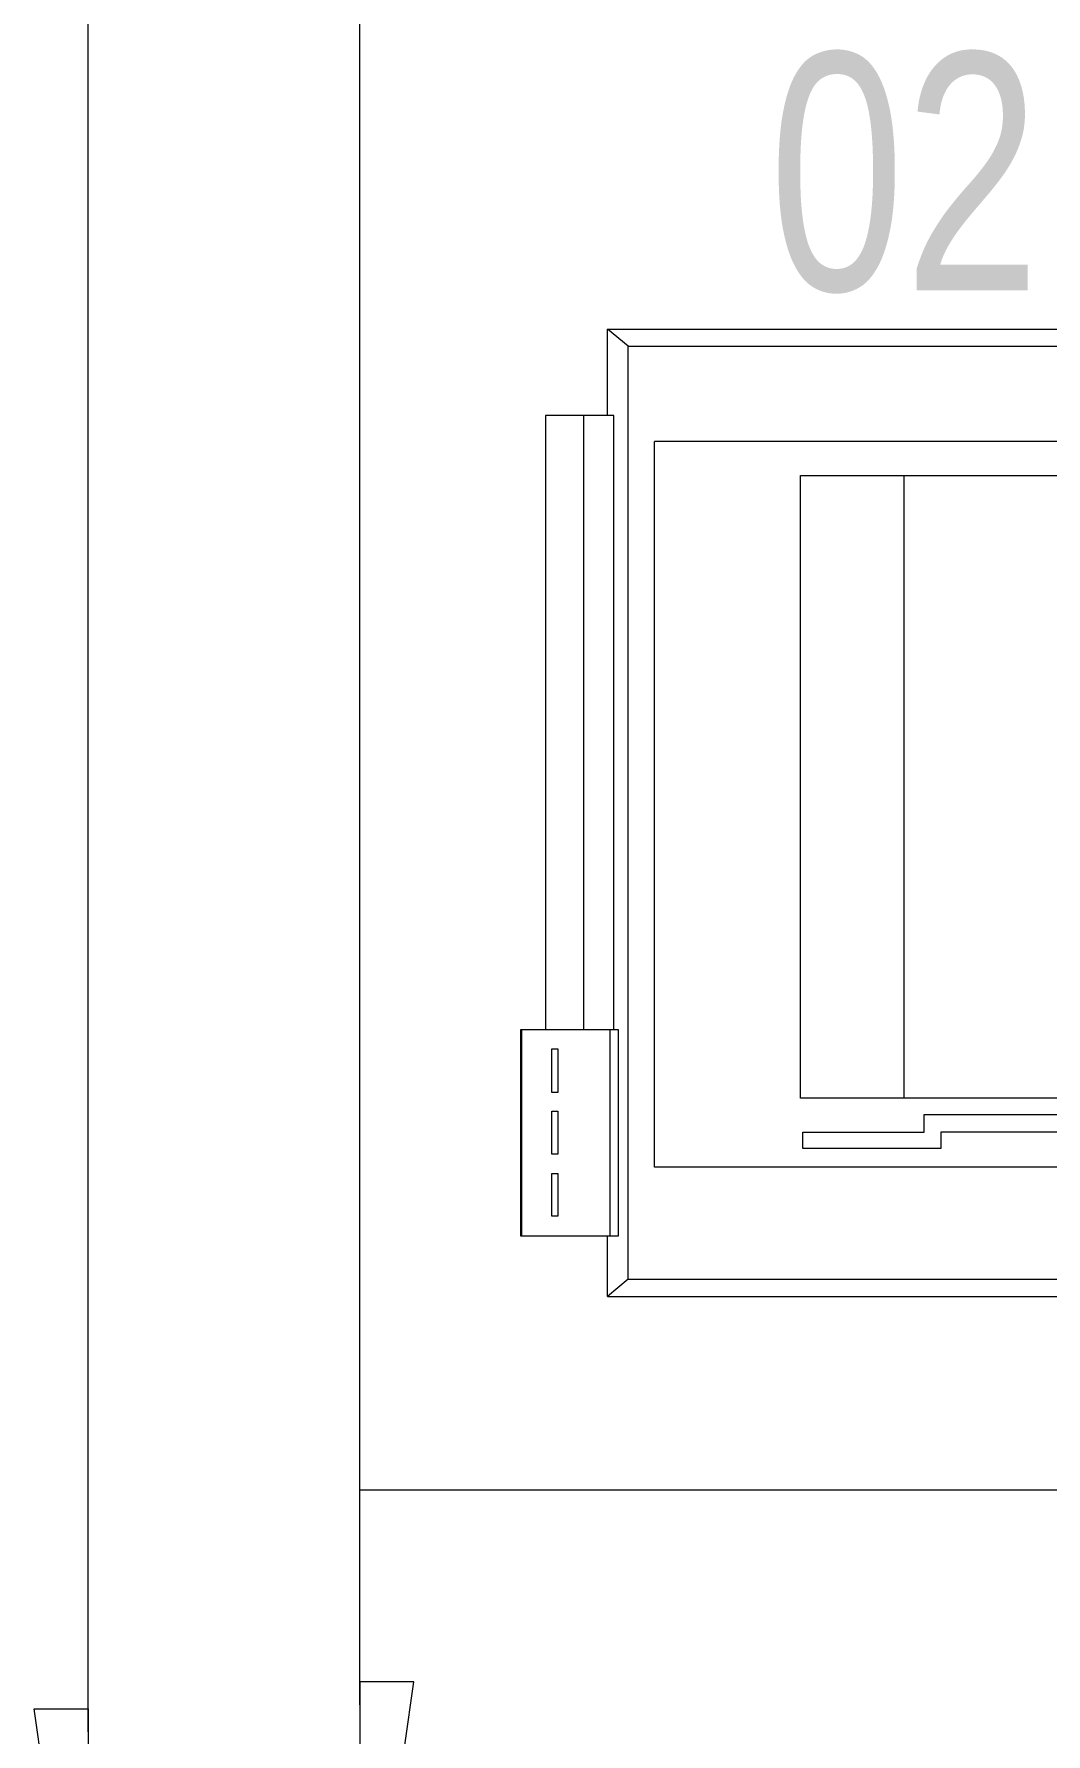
# Model space of a CAD drawing. Header units: millimetres. Extents: x -2143172 to 5255, y -610845 to 279739.
# Drawn here: x -1240171 to -1239798, y -17176 to -16549 of the extents above; entities that cross this region are included whole.
import ezdxf

# ---------------------------------------------------------------- set-up
doc = ezdxf.new("R2010")
doc.units = ezdxf.units.MM
doc.header["$LTSCALE"] = 30
doc.layers.get('0').update_dxf_attribs({"lineweight": 5})
for name, color, linetype, lineweight in [('72_EGR_EQP_TAG', 142, 'Continuous', 5), ('LOADING', 163, 'Continuous', 5), ('Walls', 32, 'Continuous', 5)]:
    doc.layers.add(name, color=color, linetype=linetype, lineweight=lineweight)
doc.layers.add('Wooden Joinery', color=7, linetype='Continuous', lineweight=5, true_color=0x521300)
doc.styles.add('X3G_ENTITY_257CFD', font='swisscl.ttf', dxfattribs={"height": 200})

# ---------------------------------------------------------------- blocks, each defined once
blk = doc.blocks.new('A$C5DAD61B4')
at = {"layer": 'Wooden Joinery'}
for points in [[(940, 959.06), (940, 969.06), (1010, 979.06), (1010, 959.06)], [(950, 859.06), (950, 849.06), (1020, 839.06), (1020, 859.06)]]:
    blk.add_lwpolyline(points, close=True, dxfattribs=at)
blk = doc.blocks.new('ITPPLT2C-P')
at = {"color": 0}
for p, q in [((0.02286, 0.03177), (0.26184, 0.03177)), ((0.03041, 0.02557), (0.02286, 0.03177)), ((0.02286, 0), (0.02286, 0.03177)), ((0.26184, -0.00959), (0.26184, 0.03177)), ((0.03041, -0.31823), (0.03041, 0.02557)), ((0.03041, 0.02557), (0.26184, 0.02557)), ((0, 0), (0, -0.22622)), ((0.02518, 0), (0, 0)), ((0.01395, 0), (0.01395, -0.22622)), ((0.02518, 0), (0.01395, 0)), ((0.02518, -0.22622), (0.02518, 0)), ((0.0401, -0.27688), (0.0401, -0.00959)), ((0.3, -0.00959), (0.0401, -0.00959)), ((0.22741, -0.02218), (0.22741, -0.00959)), ((0.3, -0.27688), (0.3, -0.00959)), ((0.09395, -0.2515), (0.09395, -0.02218)), ((0.09395, -0.02218), (0.22741, -0.02218)), ((0.13211, -0.2515), (0.13211, -0.02218)), ((0.18945, -0.2515), (0.18945, -0.02218)), ((0.20824, -0.2515), (0.20824, -0.02218)), ((-0.0091, -0.22622), (0.02673, -0.22622)), ((-0.0091, -0.30235), (-0.0091, -0.22622)), ((-0.00872, -0.22622), (0.02363, -0.22622)), ((-0.00872, -0.30235), (-0.00872, -0.22622)), ((0, -0.22622), (0.02518, -0.22622)), ((0.01395, -0.22622), (0.02518, -0.22622)), ((0.02363, -0.22622), (0.02363, -0.30235)), ((0.02673, -0.22622), (0.02673, -0.30235)), ((0.00232, -0.24947), (0.00232, -0.23339)), ((0.00232, -0.23339), (0.00446, -0.23339)), ((0.00446, -0.23339), (0.00446, -0.24947)), ((0.00446, -0.24947), (0.00232, -0.24947)), ((0.00232, -0.27213), (0.00232, -0.25625)), ((0.00232, -0.25625), (0.00446, -0.25625)), ((0.00446, -0.25625), (0.00446, -0.27213)), ((0.22741, -0.2515), (0.09395, -0.2515)), ((0.22741, -0.27688), (0.22741, -0.2515)), ((0.13947, -0.2575), (0.19003, -0.2575)), ((0.13947, -0.26409), (0.13947, -0.2575)), ((0.19003, -0.2575), (0.19003, -0.26409)), ((0.09472, -0.2701), (0.09472, -0.26409)), ((0.09472, -0.26409), (0.13947, -0.26409)), ((0.19003, -0.26409), (0.14567, -0.26409)), ((0.14567, -0.26409), (0.14567, -0.2701)), ((0.00446, -0.27213), (0.00232, -0.27213)), ((0.14567, -0.2701), (0.09472, -0.2701)), ((0.00232, -0.29499), (0.00232, -0.2793)), ((0.00232, -0.2793), (0.00446, -0.2793)), ((0.00446, -0.2793), (0.00446, -0.29499)), ((0.3, -0.27688), (0.0401, -0.27688)), ((0.26184, -0.27688), (0.26184, -0.32462)), ((0.00446, -0.29499), (0.00232, -0.29499)), ((0.02673, -0.30235), (-0.0091, -0.30235)), ((0.02363, -0.30235), (-0.00872, -0.30235)), ((0.02286, -0.32462), (0.02286, -0.30235)), ((0.03041, -0.31823), (0.02286, -0.32462)), ((0.03041, -0.31823), (0.26184, -0.31823)), ((0.02286, -0.32462), (0.26184, -0.32462))]:
    blk.add_line(p, q, dxfattribs=at)

msp = doc.modelspace()

# ---------------------------------------------------------------- linework, layer by layer
at = {"layer": 'LOADING'}
msp.add_line((-1239571.31, -17085.63, -0.1), (-1240051.31, -17085.63, -0.1), dxfattribs=at)
at = {"layer": 'Walls'}
for p, q in [((-1240151.31, -17174.73), (-1240151.31, -14694.73)), ((-1240051.31, -17164.73), (-1240051.31, -14704.73))]:
    msp.add_line(p, q, dxfattribs=at)

# ---------------------------------------------------------------- block references
at = {"layer": 'LOADING', "extrusion": (-7.77425e-06, 2.55393e-17, -1), "xscale": -1000, "yscale": 999.9999999999968, "zscale": 1000}
msp.add_blockref('ITPPLT2C-P', (1239982.81, -16689.76, 9.74), dxfattribs=at)
at = {"layer": 'Wooden Joinery', "rotation": 89.99999999999999}
msp.add_blockref('A$C5DAD61B4', (-1239192.24, -18176.28), dxfattribs=at)

# ---------------------------------------------------------------- texts
at = {"layer": '72_EGR_EQP_TAG', "insert": (-1239850.61, -16556.23, -0.1), "char_height": 87.473, "attachment_point": 2, "style": 'X3G_ENTITY_257CFD'}
msp.add_mtext('02', dxfattribs=at)

doc.saveas('drawing.dxf')
